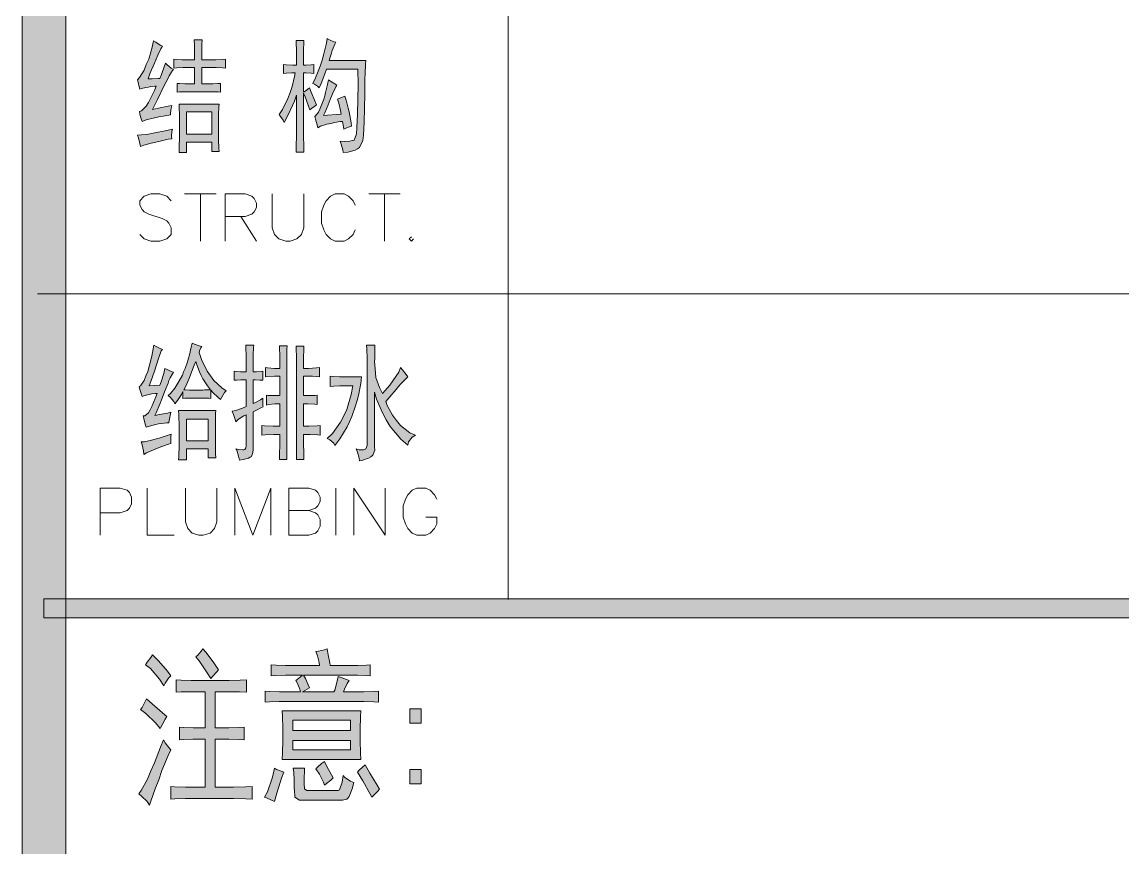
# Model space of a CAD drawing. Header units: millimetres. Extents: x 0 to 829, y 0 to 570.
# Drawn here: x 749.03 to 773.13, y 427.98 to 446.05 of the extents above; entities that cross this region are included whole.
import ezdxf

# ---------------------------------------------------------------- set-up
doc = ezdxf.new("R2010")
doc.units = ezdxf.units.MM

msp = doc.modelspace()

# ---------------------------------------------------------------- hatches: boundary and pattern name
h = msp.add_hatch(color=0)
h.dxf.hatch_style = 2
h.paths.add_polyline_path([(749.987917, 9.599083), (749.028361, 9.599083), (749.028361, 560.48275), (749.987917, 560.48275)])
h = msp.add_hatch(color=0)
h.dxf.hatch_style = 2
h.paths.add_polyline_path([(752.101056, 445.523056), (752.069306, 445.470139), (751.99875, 445.329028), (751.963472, 445.240833), (751.928194, 445.156167), (751.836472, 444.940972), (751.787083, 444.810444), (751.875278, 444.813972), (752.005806, 444.821028), (752.044611, 444.821028), (752.079889, 444.909222), (752.143389, 445.075028), (752.168083, 445.156167), (752.206889, 445.117361), (752.295083, 445.046806), (752.344472, 445.015056), (752.323306, 444.993889), (752.25275, 444.873944), (752.203361, 444.778694), (752.150444, 444.679917), (751.991694, 444.362417), (751.882333, 444.140167), (752.016389, 444.168389), (752.228056, 444.210722), (752.305667, 444.224833), (752.291556, 444.168389), (752.280972, 444.066083), (752.280972, 444.020222), (752.242167, 444.016694), (752.115167, 443.995528), (752.019917, 443.977889), (751.928194, 443.96025), (751.74475, 443.914389), (751.656556, 443.879111), (751.638917, 443.935556), (751.610694, 444.041389), (751.600111, 444.097833), (751.645972, 444.111944), (751.74475, 444.21425), (751.794139, 444.295389), (751.843528, 444.380056), (751.928194, 444.556444), (751.963472, 444.648167), (751.93525, 444.648167), (751.850583, 444.641111), (751.797667, 444.630528), (751.741222, 444.623472), (751.645972, 444.598778), (751.607167, 444.584667), (751.593056, 444.637583), (751.571889, 444.739889), (751.557778, 444.789278), (751.603639, 444.838667), (751.698889, 445.004472), (751.748278, 445.124417), (751.801194, 445.244361), (751.878806, 445.501889), (751.907028, 445.643), (751.956417, 445.61125), (752.051667, 445.551278)])
h = msp.add_hatch(color=0)
h.dxf.hatch_style = 2
h.paths.add_polyline_path([(752.806611, 445.23025), (752.806611, 445.321972), (752.803083, 445.540694), (752.799556, 445.664167), (752.968889, 445.664167), (752.965361, 445.565389), (752.961833, 445.350194), (752.961833, 445.23025), (753.194667, 445.23025), (753.272278, 445.23025), (753.413389, 445.237306), (753.480417, 445.240833), (753.480417, 445.046806), (753.413389, 445.053861), (753.275806, 445.057389), (753.20525, 445.057389), (752.961833, 445.057389), (752.961833, 444.701083), (753.148806, 444.701083), (753.20525, 444.701083), (753.318139, 444.708139), (753.374583, 444.711667), (753.374583, 444.517639), (753.325194, 444.524694), (753.208778, 444.528222), (753.138222, 444.528222), (752.669028, 444.528222), (752.598472, 444.528222), (752.478528, 444.524694), (752.425611, 444.517639), (752.425611, 444.711667), (752.478528, 444.708139), (752.591417, 444.701083), (752.651389, 444.701083), (752.806611, 444.701083), (752.806611, 445.057389), (752.626694, 445.057389), (752.556139, 445.057389), (752.418556, 445.053861), (752.351528, 445.046806), (752.351528, 445.240833), (752.404444, 445.237306), (752.534972, 445.23025), (752.612583, 445.23025)])
h = msp.add_hatch(color=0)
h.dxf.hatch_style = 2
h.paths.add_polyline_path([(755.328972, 444.129583), (755.293694, 444.231889), (755.226667, 444.415333), (755.191389, 444.496472), (755.191389, 443.6745), (755.191389, 443.561611), (755.194917, 443.328778), (755.198444, 443.208833), (755.029111, 443.208833), (755.032639, 443.335833), (755.036167, 443.568667), (755.036167, 443.6745), (755.036167, 444.454139), (754.990306, 444.320083), (754.85625, 444.020222), (754.768056, 443.857944), (754.743361, 443.903806), (754.686917, 443.988472), (754.655167, 444.030806), (754.72925, 444.140167), (754.849194, 444.380056), (754.895056, 444.514111), (754.940917, 444.644639), (754.993833, 444.859833), (755.004417, 444.940972), (754.937389, 444.940972), (754.813917, 444.933917), (754.753944, 444.930389), (754.753944, 445.124417), (754.813917, 445.117361), (754.955028, 445.113833), (755.036167, 445.113833), (755.036167, 445.360778), (755.036167, 445.441917), (755.032639, 445.590083), (755.029111, 445.653583), (755.198444, 445.653583), (755.194917, 445.600667), (755.191389, 445.4525), (755.191389, 445.360778), (755.191389, 445.113833), (755.244306, 445.113833), (755.357194, 445.117361), (755.417167, 445.124417), (755.417167, 444.930389), (755.357194, 444.933917), (755.244306, 444.940972), (755.191389, 444.940972), (755.191389, 444.517639), (755.223139, 444.538806), (755.286639, 444.588194), (755.318389, 444.616417), (755.360722, 444.517639), (755.438333, 444.330667), (755.473611, 444.238944), (755.438333, 444.21425), (755.36425, 444.161333)])
h = msp.add_hatch(color=0)
h.dxf.hatch_style = 2
h.paths.add_polyline_path([(755.896944, 445.61125), (755.875778, 445.572444), (755.836972, 445.480722), (755.819333, 445.427806), (755.801694, 445.371361), (755.766417, 445.265528), (755.748778, 445.209083), (756.553111, 445.209083), (756.549583, 445.127944), (756.539, 444.930389), (756.535472, 444.810444), (756.535472, 444.478833), (756.517833, 443.865), (756.503722, 443.57925), (756.486083, 443.459306), (756.419056, 443.311139), (756.369667, 443.279389), (756.320278, 443.251167), (756.161528, 443.208833), (756.055694, 443.19825), (756.048639, 443.258222), (756.016889, 443.385222), (755.992194, 443.448722), (756.076861, 443.441667), (756.207389, 443.448722), (756.25325, 443.459306), (756.295583, 443.469889), (756.3485, 443.611), (756.359083, 443.741528), (756.373194, 444.041389), (756.387306, 444.686972), (756.38025, 445.025639), (755.692333, 445.025639), (755.657056, 444.919806), (755.575917, 444.711667), (755.530056, 444.616417), (755.498306, 444.648167), (755.42775, 444.697556), (755.392472, 444.711667), (755.452444, 444.831611), (755.55475, 445.085611), (755.597083, 445.219667), (755.635889, 445.35725), (755.692333, 445.593611), (755.709972, 445.695917), (755.755833, 445.664167), (755.851083, 445.621833)])
h = msp.add_hatch(color=0)
h.dxf.hatch_style = 2
h.paths.add_polyline_path([(756.041583, 443.879111), (755.995722, 443.875583), (755.868722, 443.854417), (755.787583, 443.836778), (755.702917, 443.822667), (755.561806, 443.773278), (755.505361, 443.741528), (755.49125, 443.805028), (755.452444, 443.9285), (755.434806, 443.988472), (755.455972, 443.999056), (755.515944, 444.080194), (755.547694, 444.15075), (755.579444, 444.221306), (755.632361, 444.365944), (755.653528, 444.4365), (755.671167, 444.510583), (755.7135, 444.686972), (755.734667, 444.789278), (755.780528, 444.761056), (755.875778, 444.701083), (755.918111, 444.669333), (755.896944, 444.637583), (755.822861, 444.482361), (755.777, 444.362417), (755.731139, 444.238944), (755.657056, 444.066083), (755.628833, 444.009639), (755.717028, 444.016694), (755.911056, 444.030806), (756.016889, 444.041389), (755.99925, 444.119), (755.960444, 444.281278), (755.93575, 444.365944), (756.098028, 444.432972), (756.122722, 444.34125), (756.168583, 444.168389), (756.186222, 444.08725), (756.207389, 444.006111), (756.235611, 443.847361), (756.242667, 443.773278), (756.200333, 443.762694), (756.115667, 443.730944), (756.073333, 443.70625), (756.066278, 443.755639), (756.048639, 443.843833)])
h = msp.add_hatch(color=0)
h.paths.add_polyline_path([(753.342833, 444.260111), (753.339306, 444.189556), (753.33225, 444.030806), (753.33225, 443.946139), (753.33225, 443.57925), (753.33225, 443.476944), (753.339306, 443.297028), (753.342833, 443.222944), (753.180556, 443.222944), (753.180556, 443.427556), (752.626694, 443.427556), (752.626694, 443.19825), (752.467944, 443.19825), (752.471472, 443.339361), (752.475, 443.522806), (752.475, 443.568667), (752.475, 443.967306), (752.475, 444.030806), (752.471472, 444.178972), (752.467944, 444.260111)])
h.paths.add_polyline_path([(753.180556, 443.600417), (753.180556, 444.08725), (752.626694, 444.08725), (752.626694, 443.600417)])
h = msp.add_hatch(color=0)
h.dxf.hatch_style = 2
h.paths.add_polyline_path([(752.319778, 443.70625), (752.309194, 443.660389), (752.298611, 443.558083), (752.305667, 443.501639), (752.228056, 443.487528), (752.051667, 443.448722), (751.956417, 443.427556), (751.857639, 443.406389), (751.691833, 443.357), (751.624806, 443.328778), (751.607167, 443.399333), (751.575417, 443.522806), (751.557778, 443.57925), (751.642444, 443.582778), (751.797667, 443.603944), (751.864694, 443.614528), (751.93525, 443.628639), (752.161028, 443.6745)])
h = msp.add_hatch(color=0)
h.dxf.hatch_style = 2
h.paths.add_polyline_path([(752.101056, 438.887306), (752.076361, 438.859083), (752.012861, 438.693278), (751.970528, 438.555694), (751.931722, 438.418111), (751.850583, 438.188806), (751.80825, 438.097083), (752.044611, 438.107667), (752.076361, 438.178222), (752.132806, 438.361667), (752.1575, 438.474556), (752.203361, 438.449861), (752.295083, 438.404), (752.344472, 438.389889), (752.319778, 438.354611), (752.270389, 438.266417), (752.245694, 438.209972), (752.224528, 438.153528), (752.146917, 437.963028), (752.097528, 437.825444), (752.048139, 437.691389), (751.967, 437.500889), (751.938778, 437.447972), (752.037556, 437.465611), (752.210417, 437.497361), (752.288028, 437.515), (752.270389, 437.447972), (752.25275, 437.335083), (752.245694, 437.285694), (752.199833, 437.285694), (752.083417, 437.271583), (752.016389, 437.261), (751.949361, 437.246889), (751.815306, 437.211611), (751.74475, 437.190444), (751.727111, 437.253944), (751.695361, 437.377417), (751.68125, 437.437389), (751.720056, 437.437389), (751.797667, 437.504417), (751.832944, 437.571444), (751.87175, 437.642), (751.945833, 437.814861), (751.988167, 437.924222), (751.945833, 437.924222), (751.861167, 437.917167), (751.818833, 437.906583), (751.772972, 437.899528), (751.691833, 437.874833), (751.656556, 437.860722), (751.642444, 437.906583), (751.610694, 438.015944), (751.589528, 438.075917), (751.624806, 438.097083), (751.698889, 438.2135), (751.741222, 438.30875), (751.783556, 438.404), (751.87175, 438.739139), (751.914083, 438.982556), (751.963472, 438.957861), (752.055194, 438.908472)])
h = msp.add_hatch(color=0)
h.paths.add_polyline_path([(752.961833, 438.950806), (752.944194, 438.922583), (752.915972, 438.859083), (752.905389, 438.820278), (752.958306, 438.668583), (753.081778, 438.414583), (753.155861, 438.312278), (753.229944, 438.209972), (753.399278, 438.047694), (753.494528, 437.987722), (753.45925, 437.945389), (753.399278, 437.846611), (753.374583, 437.793694), (753.311083, 437.843083), (753.20525, 437.945389), (753.162917, 437.998306), (753.162917, 437.814861), (753.120583, 437.821917), (753.039444, 437.825444), (753.000639, 437.825444), (752.743111, 437.825444), (752.693722, 437.825444), (752.594944, 437.821917), (752.549083, 437.814861), (752.549083, 437.966556), (752.517333, 437.906583), (752.432667, 437.772528), (752.376222, 437.698444), (752.348, 437.751361), (752.270389, 437.843083), (752.224528, 437.881889), (752.277444, 437.924222), (752.372694, 438.040639), (752.418556, 438.114722), (752.460889, 438.185278), (752.5385, 438.329917), (752.566722, 438.400472), (752.598472, 438.471028), (752.651389, 438.619194), (752.672556, 438.696806), (752.693722, 438.774417), (752.732528, 438.940222), (752.750167, 439.024889), (752.803083, 439.003722), (752.908917, 438.968444)])
h.paths.add_polyline_path([(753.155861, 438.008889), (753.085306, 438.090028), (752.983, 438.248778), (752.947722, 438.322861), (752.912444, 438.400472), (752.856, 438.552167), (752.831306, 438.62625), (752.799556, 438.545111), (752.739583, 438.389889), (752.707833, 438.312278), (752.679611, 438.238194), (752.612583, 438.0865), (752.57025, 438.008889), (752.609056, 438.005361), (752.693722, 437.998306), (752.743111, 437.998306), (752.986528, 437.998306), (753.025333, 438.005361), (753.11, 438.008889)])
h = msp.add_hatch(color=0)
h.dxf.hatch_style = 2
h.paths.add_polyline_path([(753.632111, 437.536167), (753.706194, 437.550278), (753.857889, 437.606722), (753.931972, 437.642), (753.931972, 438.227611), (753.868472, 438.227611), (753.819083, 438.227611), (753.723833, 438.220556), (753.674444, 438.217028), (753.674444, 438.411056), (753.71325, 438.404), (753.812028, 438.400472), (753.868472, 438.400472), (753.931972, 438.400472), (753.931972, 438.68975), (753.931972, 438.767361), (753.928444, 438.912), (753.924917, 438.982556), (754.104833, 438.982556), (754.09425, 438.922583), (754.087194, 438.777944), (754.087194, 438.68975), (754.087194, 438.400472), (754.161278, 438.400472), (754.267111, 438.404), (754.298861, 438.411056), (754.298861, 438.217028), (754.231833, 438.220556), (754.129528, 438.227611), (754.087194, 438.227611), (754.087194, 437.709028), (754.140111, 437.730194), (754.245944, 437.790167), (754.298861, 437.825444), (754.298861, 437.761944), (754.302389, 437.663167), (754.305917, 437.631417), (754.270639, 437.617306), (754.161278, 437.560861), (754.087194, 437.525583), (754.087194, 436.703611), (754.083667, 436.633056), (754.048389, 436.544861), (754.020167, 436.53075), (753.988417, 436.513111), (753.872, 436.481361), (753.787333, 436.463722), (753.769694, 436.555444), (753.730889, 436.682444), (753.706194, 436.714194), (753.77675, 436.703611), (753.864944, 436.693028), (753.886111, 436.696556), (753.90375, 436.700083), (753.928444, 436.738889), (753.931972, 436.777694), (753.931972, 437.458556), (753.886111, 437.437389), (753.769694, 437.363306), (753.706194, 437.306861), (753.695611, 437.35625), (753.656806, 437.469139)])
h = msp.add_hatch(color=0)
h.dxf.hatch_style = 2
h.paths.add_polyline_path([(754.672806, 438.62625), (754.672806, 438.749722), (754.66575, 438.922583), (754.662222, 438.971972), (754.835083, 438.971972), (754.828028, 438.897889), (754.8245, 438.703861), (754.8245, 438.583917), (754.8245, 436.484889), (754.662222, 436.484889), (754.66575, 436.604833), (754.672806, 436.795333), (754.672806, 436.865889), (754.672806, 437.028167), (754.542278, 437.028167), (754.34825, 437.021111), (754.281222, 437.017583), (754.281222, 437.222194), (754.334139, 437.215139), (754.528167, 437.211611), (754.672806, 437.211611), (754.672806, 437.698444), (754.566972, 437.698444), (754.418806, 437.687861), (754.38, 437.67375), (754.38, 437.892472), (754.415278, 437.885417), (754.563444, 437.881889), (754.672806, 437.881889), (754.672806, 438.301694), (754.552861, 438.301694), (754.394111, 438.298167), (754.355306, 438.291111), (754.355306, 438.495722), (754.401167, 438.485139), (754.556389, 438.474556), (754.672806, 438.474556)])
h = msp.add_hatch(color=0)
h.dxf.hatch_style = 2
h.paths.add_polyline_path([(755.198444, 438.961389), (755.194917, 438.890833), (755.191389, 438.714444), (755.191389, 438.605083), (755.191389, 438.474556), (755.30075, 438.474556), (755.473611, 438.485139), (755.537111, 438.495722), (755.537111, 438.291111), (755.477139, 438.298167), (755.385417, 438.301694), (755.353667, 438.301694), (755.191389, 438.301694), (755.191389, 437.881889), (755.286639, 437.881889), (755.438333, 437.885417), (755.49125, 437.892472), (755.49125, 437.687861), (755.438333, 437.691389), (755.286639, 437.698444), (755.191389, 437.698444), (755.191389, 437.211611), (755.307806, 437.211611), (755.49125, 437.215139), (755.55475, 437.222194), (755.55475, 437.017583), (755.505361, 437.021111), (755.325444, 437.028167), (755.191389, 437.028167), (755.191389, 436.865889), (755.191389, 436.820028), (755.194917, 436.633056), (755.198444, 436.484889), (755.036167, 436.484889), (755.036167, 438.605083), (755.036167, 438.725028), (755.032639, 438.901417), (755.029111, 438.961389)])
h = msp.add_hatch(color=0)
h.dxf.hatch_style = 2
h.paths.add_polyline_path([(756.754194, 438.982556), (756.754194, 438.901417), (756.754194, 438.756778), (756.750667, 438.68975), (756.747139, 438.62625), (756.757722, 438.4675), (756.768306, 438.37225), (756.775361, 438.277), (756.852972, 438.05475), (756.916472, 437.924222), (757.082278, 438.107667), (757.279833, 438.393417), (757.315111, 438.495722), (757.357444, 438.442806), (757.438583, 438.3405), (757.477389, 438.291111), (757.424472, 438.241722), (757.318639, 438.135889), (757.26925, 438.075917), (757.219861, 438.015944), (757.07875, 437.853667), (756.990556, 437.751361), (757.022306, 437.659639), (757.138722, 437.455028), (757.223389, 437.338611), (757.311583, 437.225722), (757.516194, 437.063444), (757.639667, 437.017583), (757.569111, 436.971722), (757.487972, 436.865889), (757.477389, 436.798861), (757.322167, 436.925861), (757.085806, 437.201028), (757.001139, 437.352722), (756.92, 437.500889), (756.789472, 437.804278), (756.747139, 437.955972), (756.747139, 436.756528), (756.750667, 436.682444), (756.708333, 436.573083), (756.662472, 436.541333), (756.613083, 436.509583), (756.489611, 436.463722), (756.415528, 436.453139), (756.408472, 436.513111), (756.373194, 436.643639), (756.341444, 436.714194), (756.404944, 436.696556), (756.500194, 436.693028), (756.528417, 436.703611), (756.556639, 436.714194), (756.584861, 436.78475), (756.584861, 436.844722), (756.584861, 438.552167), (756.584861, 438.686222), (756.577806, 438.901417), (756.567222, 438.982556)])
h = msp.add_hatch(color=0)
h.dxf.hatch_style = 2
h.paths.add_polyline_path([(756.461389, 438.291111), (756.44375, 438.146472), (756.390833, 437.881889), (756.362611, 437.769), (756.330861, 437.652583), (756.249722, 437.41975), (756.200333, 437.306861), (756.147417, 437.193972), (755.988667, 436.936444), (755.879306, 436.788278), (755.851083, 436.837667), (755.766417, 436.91175), (755.709972, 436.939972), (755.822861, 437.049333), (756.002778, 437.296278), (756.069806, 437.437389), (756.136833, 437.5785), (756.235611, 437.906583), (756.267361, 438.097083), (756.048639, 438.097083), (755.988667, 438.097083), (755.851083, 438.0865), (755.773472, 438.075917), (755.773472, 438.301694), (755.847556, 438.298167), (755.981611, 438.291111), (756.041583, 438.291111)])
h = msp.add_hatch(color=0)
h.paths.add_polyline_path([(753.106472, 436.520167), (753.106472, 436.714194), (752.626694, 436.714194), (752.626694, 436.474306), (752.457361, 436.474306), (752.460889, 436.541333), (752.467944, 436.798861), (752.467944, 436.992889), (752.467944, 437.190444), (752.460889, 437.469139), (752.457361, 437.557333), (753.26875, 437.557333), (753.265222, 437.486778), (753.261694, 437.236306), (753.261694, 437.059917), (753.261694, 436.88), (753.265222, 436.611889), (753.26875, 436.520167)])
h.paths.add_polyline_path([(753.106472, 436.887056), (753.106472, 437.363306), (752.626694, 437.363306), (752.626694, 436.887056)])
h = msp.add_hatch(color=0)
h.dxf.hatch_style = 2
h.paths.add_polyline_path([(751.638917, 436.865889), (751.709472, 436.869417), (751.861167, 436.901167), (751.945833, 436.925861), (752.034028, 436.947028), (752.206889, 437.007), (752.295083, 437.03875), (752.288028, 436.982306), (752.2845, 436.88), (752.288028, 436.830611), (752.235111, 436.8165), (752.090472, 436.763583), (751.995222, 436.728306), (751.9035, 436.693028), (751.751806, 436.626), (751.695361, 436.59425), (751.684778, 436.671861), (751.656556, 436.805917)])
h = msp.add_hatch(color=0)
h.dxf.hatch_style = 2
h.paths.add_polyline_path([(749.508139, 433.017083), (749.508139, 433.429833), (797.535306, 433.429833), (797.535306, 433.017083)])
h = msp.add_hatch(color=0)
h.dxf.hatch_style = 2
h.paths.add_polyline_path([(751.882333, 432.209222), (752.012861, 432.078694), (752.213944, 431.849389), (752.2845, 431.747083), (752.235111, 431.697694), (752.161028, 431.588333), (752.132806, 431.531889), (752.041083, 431.673), (751.84, 431.905833), (751.730639, 431.9905), (751.769444, 432.043417), (751.847056, 432.14925)])
h = msp.add_hatch(color=0)
h.dxf.hatch_style = 2
h.paths.add_polyline_path([(752.834833, 432.163361), (752.873639, 432.202167), (752.947722, 432.286833), (752.986528, 432.336222), (753.057083, 432.258611), (753.229944, 432.029306), (753.33225, 431.877611), (753.289917, 431.83175), (753.201722, 431.740028), (753.159389, 431.690639), (753.067667, 431.838806), (752.905389, 432.078694)])
h = msp.add_hatch(color=0)
h.dxf.hatch_style = 2
h.paths.add_polyline_path([(754.888, 431.761194), (754.79275, 431.761194), (754.584611, 431.754139), (754.478778, 431.747083), (754.478778, 431.9905), (754.591667, 431.983444), (754.796278, 431.976389), (754.888, 431.976389), (755.537111, 431.976389), (755.530056, 432.036361), (755.494778, 432.188056), (755.463028, 432.279778), (755.519472, 432.286833), (755.646472, 432.315056), (755.709972, 432.336222), (755.731139, 432.209222), (755.762889, 432.029306), (755.773472, 431.976389), (756.270889, 431.976389), (756.38025, 431.976389), (756.57075, 431.983444), (756.651889, 431.9905), (756.651889, 431.747083), (756.556639, 431.754139), (756.369667, 431.761194), (756.270889, 431.761194), (755.191389, 431.761194), (755.230194, 431.690639), (755.293694, 431.553056), (755.321917, 431.486028), (755.170222, 431.401361), (755.851083, 431.401361), (755.87225, 431.436639), (755.921639, 431.602444), (755.946333, 431.732972), (756.013361, 431.711806), (756.129778, 431.665944), (756.186222, 431.644778), (756.147417, 431.581278), (756.087444, 431.457806), (756.066278, 431.401361), (756.390833, 431.401361), (756.510778, 431.401361), (756.733028, 431.408417), (756.835333, 431.415472), (756.835333, 431.172056), (756.733028, 431.179111), (756.510778, 431.186167), (756.390833, 431.186167), (754.768056, 431.186167), (754.655167, 431.186167), (754.447028, 431.179111), (754.34825, 431.172056), (754.34825, 431.415472), (754.450556, 431.408417), (754.662222, 431.401361), (754.768056, 431.401361), (755.127889, 431.401361), (755.11025, 431.457806), (755.057333, 431.581278), (755.018528, 431.644778), (755.050278, 431.665944), (755.127889, 431.725917), (755.170222, 431.761194)])
h = msp.add_hatch(color=0)
h.dxf.hatch_style = 2
h.paths.add_polyline_path([(753.462778, 431.644778), (753.565083, 431.644778), (753.801444, 431.651833), (753.939028, 431.658889), (753.939028, 431.38725), (753.790861, 431.394306), (753.558028, 431.401361), (753.473361, 431.401361), (753.254639, 431.401361), (753.254639, 430.607611), (753.462778, 430.607611), (753.5545, 430.607611), (753.769694, 430.614667), (753.893167, 430.621722), (753.893167, 430.350083), (753.77675, 430.357139), (753.558028, 430.364194), (753.462778, 430.364194), (753.254639, 430.364194), (753.254639, 429.312917), (753.526278, 429.312917), (753.656806, 429.312917), (753.924917, 429.319972), (754.066028, 429.327028), (754.066028, 429.051861), (753.924917, 429.058917), (753.660333, 429.065972), (753.536861, 429.065972), (752.746639, 429.065972), (752.609056, 429.065972), (752.376222, 429.058917), (752.2845, 429.051861), (752.2845, 429.327028), (752.369167, 429.319972), (752.609056, 429.312917), (752.76075, 429.312917), (753.039444, 429.312917), (753.039444, 430.364194), (752.866583, 430.364194), (752.764278, 430.364194), (752.57025, 430.357139), (752.478528, 430.350083), (752.478528, 430.621722), (752.57025, 430.614667), (752.771333, 430.607611), (752.877167, 430.607611), (753.039444, 430.607611), (753.039444, 431.401361), (752.834833, 431.401361), (752.725472, 431.401361), (752.510278, 431.394306), (752.400917, 431.38725), (752.400917, 431.658889), (752.510278, 431.651833), (752.732528, 431.644778), (752.845417, 431.644778)])
h = msp.add_hatch(color=0)
h.dxf.hatch_style = 2
h.paths.add_polyline_path([(751.755333, 431.242611), (751.878806, 431.13325), (752.101056, 430.939222), (752.196306, 430.854556), (752.164556, 430.801639), (752.094, 430.674639), (752.055194, 430.5935), (751.952889, 430.716972), (751.737694, 430.925111), (751.624806, 431.013306), (751.656556, 431.055639), (751.720056, 431.168528)])
h = msp.add_hatch(color=0)
h.paths.add_polyline_path([(756.44375, 430.981556), (756.440222, 430.8475), (756.433167, 430.579389), (756.433167, 430.448861), (756.433167, 430.328917), (756.440222, 430.060806), (756.44375, 429.916167), (754.725722, 429.916167), (754.732778, 430.060806), (754.736306, 430.335972), (754.736306, 430.462972), (754.736306, 430.5935), (754.732778, 430.854556), (754.725722, 430.981556)])
h.paths.add_polyline_path([(756.217972, 430.551167), (756.217972, 430.780472), (754.955028, 430.780472), (754.955028, 430.551167)])
h.paths.add_polyline_path([(756.217972, 430.131361), (756.217972, 430.335972), (754.955028, 430.335972), (754.955028, 430.131361)])
h = msp.add_hatch(color=0)
h.dxf.hatch_style = 2
h.paths.add_polyline_path([(757.763139, 430.709917), (757.516194, 430.709917), (757.516194, 431.027417), (757.763139, 431.027417)])
h = msp.add_hatch(color=0)
h.dxf.hatch_style = 2
h.paths.add_polyline_path([(752.2845, 430.131361), (752.224528, 430.004361), (752.090472, 429.676278), (752.019917, 429.475194), (751.945833, 429.277639), (751.847056, 429.002472), (751.818833, 428.921333), (751.765917, 428.995417), (751.645972, 429.115361), (751.582472, 429.168278), (751.638917, 429.238833), (751.7765, 429.489306), (751.850583, 429.665694), (751.928194, 429.842083), (752.06225, 430.184278), (752.122222, 430.350083), (752.161028, 430.283056), (752.238639, 430.177222)])
h = msp.add_hatch(color=0)
h.dxf.hatch_style = 2
h.paths.add_polyline_path([(754.757472, 429.641), (754.711611, 429.506944), (754.605778, 429.182389), (754.552861, 428.995417), (754.489361, 429.030694), (754.38, 429.080083), (754.337667, 429.094194), (754.401167, 429.210611), (754.510528, 429.528111), (754.552861, 429.729194), (754.60225, 429.700972), (754.704556, 429.658639)])
h = msp.add_hatch(color=0)
h.dxf.hatch_style = 2
h.paths.add_polyline_path([(755.212556, 429.729194), (755.209028, 429.651583), (755.201972, 429.521056), (755.201972, 429.468139), (755.201972, 429.425806), (755.2055, 429.348194), (755.209028, 429.312917), (755.209028, 429.274111), (755.261944, 429.238833), (755.311333, 429.238833), (755.946333, 429.238833), (755.981611, 429.252944), (756.034528, 429.41875), (756.055694, 429.570444), (756.098028, 429.521056), (756.217972, 429.439917), (756.292056, 429.411694), (756.256778, 429.274111), (756.18975, 429.108306), (756.165056, 429.080083), (756.136833, 429.051861), (756.045111, 429.023639), (755.981611, 429.023639), (755.191389, 429.023639), (755.099667, 429.030694), (755.000889, 429.090667), (754.997361, 429.147111), (754.990306, 429.200028), (754.986778, 429.327028), (754.986778, 429.397583), (754.986778, 429.468139), (754.976194, 429.633944), (754.965611, 429.729194)])
h = msp.add_hatch(color=0)
h.dxf.hatch_style = 2
h.paths.add_polyline_path([(755.646472, 429.873833), (755.702917, 429.764472), (755.801694, 429.584556), (755.8405, 429.514), (755.791111, 429.468139), (755.692333, 429.390528), (755.646472, 429.35525), (755.628833, 429.41875), (755.537111, 429.598667), (755.463028, 429.715083), (755.494778, 429.750361), (755.5865, 429.8315)])
h = msp.add_hatch(color=0)
h.dxf.hatch_style = 2
h.paths.add_polyline_path([(756.542528, 429.79975), (756.644833, 429.619833), (756.800056, 429.35525), (756.8565, 429.267056), (756.807111, 429.217667), (756.718917, 429.129472), (756.683639, 429.094194), (756.644833, 429.175333), (756.489611, 429.446972), (756.369667, 429.641), (756.401417, 429.679806), (756.489611, 429.757417)])
h = msp.add_hatch(color=0)
h.dxf.hatch_style = 2
h.paths.add_polyline_path([(757.763139, 429.383472), (757.516194, 429.383472), (757.516194, 429.700972), (757.763139, 429.700972)])

# ---------------------------------------------------------------- linework, layer by layer
at = {"color": 0, "lineweight": 0}
for points in [[(749.987917, 9.599083), (749.028361, 9.599083), (749.028361, 560.48275), (749.987917, 560.48275)], [(752.101056, 445.523056), (752.069306, 445.470139), (751.99875, 445.329028), (751.963472, 445.240833), (751.928194, 445.156167), (751.836472, 444.940972), (751.787083, 444.810444), (751.875278, 444.813972), (752.005806, 444.821028), (752.044611, 444.821028), (752.079889, 444.909222), (752.143389, 445.075028), (752.168083, 445.156167), (752.206889, 445.117361), (752.295083, 445.046806), (752.344472, 445.015056), (752.323306, 444.993889), (752.25275, 444.873944), (752.203361, 444.778694), (752.150444, 444.679917), (751.991694, 444.362417), (751.882333, 444.140167), (752.016389, 444.168389), (752.228056, 444.210722), (752.305667, 444.224833), (752.291556, 444.168389), (752.280972, 444.066083), (752.280972, 444.020222), (752.242167, 444.016694), (752.115167, 443.995528), (752.019917, 443.977889), (751.928194, 443.96025), (751.74475, 443.914389), (751.656556, 443.879111), (751.638917, 443.935556), (751.610694, 444.041389), (751.600111, 444.097833), (751.645972, 444.111944), (751.74475, 444.21425), (751.794139, 444.295389), (751.843528, 444.380056), (751.928194, 444.556444), (751.963472, 444.648167), (751.93525, 444.648167), (751.850583, 444.641111), (751.797667, 444.630528), (751.741222, 444.623472), (751.645972, 444.598778), (751.607167, 444.584667), (751.593056, 444.637583), (751.571889, 444.739889), (751.557778, 444.789278), (751.603639, 444.838667), (751.698889, 445.004472), (751.748278, 445.124417), (751.801194, 445.244361), (751.878806, 445.501889), (751.907028, 445.643), (751.956417, 445.61125), (752.051667, 445.551278)], [(752.806611, 445.23025), (752.806611, 445.321972), (752.803083, 445.540694), (752.799556, 445.664167), (752.968889, 445.664167), (752.965361, 445.565389), (752.961833, 445.350194), (752.961833, 445.23025), (753.194667, 445.23025), (753.272278, 445.23025), (753.413389, 445.237306), (753.480417, 445.240833), (753.480417, 445.046806), (753.413389, 445.053861), (753.275806, 445.057389), (753.20525, 445.057389), (752.961833, 445.057389), (752.961833, 444.701083), (753.148806, 444.701083), (753.20525, 444.701083), (753.318139, 444.708139), (753.374583, 444.711667), (753.374583, 444.517639), (753.325194, 444.524694), (753.208778, 444.528222), (753.138222, 444.528222), (752.669028, 444.528222), (752.598472, 444.528222), (752.478528, 444.524694), (752.425611, 444.517639), (752.425611, 444.711667), (752.478528, 444.708139), (752.591417, 444.701083), (752.651389, 444.701083), (752.806611, 444.701083), (752.806611, 445.057389), (752.626694, 445.057389), (752.556139, 445.057389), (752.418556, 445.053861), (752.351528, 445.046806), (752.351528, 445.240833), (752.404444, 445.237306), (752.534972, 445.23025), (752.612583, 445.23025)], [(755.328972, 444.129583), (755.293694, 444.231889), (755.226667, 444.415333), (755.191389, 444.496472), (755.191389, 443.6745), (755.191389, 443.561611), (755.194917, 443.328778), (755.198444, 443.208833), (755.029111, 443.208833), (755.032639, 443.335833), (755.036167, 443.568667), (755.036167, 443.6745), (755.036167, 444.454139), (754.990306, 444.320083), (754.85625, 444.020222), (754.768056, 443.857944), (754.743361, 443.903806), (754.686917, 443.988472), (754.655167, 444.030806), (754.72925, 444.140167), (754.849194, 444.380056), (754.895056, 444.514111), (754.940917, 444.644639), (754.993833, 444.859833), (755.004417, 444.940972), (754.937389, 444.940972), (754.813917, 444.933917), (754.753944, 444.930389), (754.753944, 445.124417), (754.813917, 445.117361), (754.955028, 445.113833), (755.036167, 445.113833), (755.036167, 445.360778), (755.036167, 445.441917), (755.032639, 445.590083), (755.029111, 445.653583), (755.198444, 445.653583), (755.194917, 445.600667), (755.191389, 445.4525), (755.191389, 445.360778), (755.191389, 445.113833), (755.244306, 445.113833), (755.357194, 445.117361), (755.417167, 445.124417), (755.417167, 444.930389), (755.357194, 444.933917), (755.244306, 444.940972), (755.191389, 444.940972), (755.191389, 444.517639), (755.223139, 444.538806), (755.286639, 444.588194), (755.318389, 444.616417), (755.360722, 444.517639), (755.438333, 444.330667), (755.473611, 444.238944), (755.438333, 444.21425), (755.36425, 444.161333)], [(755.896944, 445.61125), (755.875778, 445.572444), (755.836972, 445.480722), (755.819333, 445.427806), (755.801694, 445.371361), (755.766417, 445.265528), (755.748778, 445.209083), (756.553111, 445.209083), (756.549583, 445.127944), (756.539, 444.930389), (756.535472, 444.810444), (756.535472, 444.478833), (756.517833, 443.865), (756.503722, 443.57925), (756.486083, 443.459306), (756.419056, 443.311139), (756.369667, 443.279389), (756.320278, 443.251167), (756.161528, 443.208833), (756.055694, 443.19825), (756.048639, 443.258222), (756.016889, 443.385222), (755.992194, 443.448722), (756.076861, 443.441667), (756.207389, 443.448722), (756.25325, 443.459306), (756.295583, 443.469889), (756.3485, 443.611), (756.359083, 443.741528), (756.373194, 444.041389), (756.387306, 444.686972), (756.38025, 445.025639), (755.692333, 445.025639), (755.657056, 444.919806), (755.575917, 444.711667), (755.530056, 444.616417), (755.498306, 444.648167), (755.42775, 444.697556), (755.392472, 444.711667), (755.452444, 444.831611), (755.55475, 445.085611), (755.597083, 445.219667), (755.635889, 445.35725), (755.692333, 445.593611), (755.709972, 445.695917), (755.755833, 445.664167), (755.851083, 445.621833)], [(756.041583, 443.879111), (755.995722, 443.875583), (755.868722, 443.854417), (755.787583, 443.836778), (755.702917, 443.822667), (755.561806, 443.773278), (755.505361, 443.741528), (755.49125, 443.805028), (755.452444, 443.9285), (755.434806, 443.988472), (755.455972, 443.999056), (755.515944, 444.080194), (755.547694, 444.15075), (755.579444, 444.221306), (755.632361, 444.365944), (755.653528, 444.4365), (755.671167, 444.510583), (755.7135, 444.686972), (755.734667, 444.789278), (755.780528, 444.761056), (755.875778, 444.701083), (755.918111, 444.669333), (755.896944, 444.637583), (755.822861, 444.482361), (755.777, 444.362417), (755.731139, 444.238944), (755.657056, 444.066083), (755.628833, 444.009639), (755.717028, 444.016694), (755.911056, 444.030806), (756.016889, 444.041389), (755.99925, 444.119), (755.960444, 444.281278), (755.93575, 444.365944), (756.098028, 444.432972), (756.122722, 444.34125), (756.168583, 444.168389), (756.186222, 444.08725), (756.207389, 444.006111), (756.235611, 443.847361), (756.242667, 443.773278), (756.200333, 443.762694), (756.115667, 443.730944), (756.073333, 443.70625), (756.066278, 443.755639), (756.048639, 443.843833)], [(753.342833, 444.260111), (753.339306, 444.189556), (753.33225, 444.030806), (753.33225, 443.946139), (753.33225, 443.57925), (753.33225, 443.476944), (753.339306, 443.297028), (753.342833, 443.222944), (753.180556, 443.222944), (753.180556, 443.427556), (752.626694, 443.427556), (752.626694, 443.19825), (752.467944, 443.19825), (752.471472, 443.339361), (752.475, 443.522806), (752.475, 443.568667), (752.475, 443.967306), (752.475, 444.030806), (752.471472, 444.178972), (752.467944, 444.260111)], [(753.180556, 443.600417), (753.180556, 444.08725), (752.626694, 444.08725), (752.626694, 443.600417)], [(752.319778, 443.70625), (752.309194, 443.660389), (752.298611, 443.558083), (752.305667, 443.501639), (752.228056, 443.487528), (752.051667, 443.448722), (751.956417, 443.427556), (751.857639, 443.406389), (751.691833, 443.357), (751.624806, 443.328778), (751.607167, 443.399333), (751.575417, 443.522806), (751.557778, 443.57925), (751.642444, 443.582778), (751.797667, 443.603944), (751.864694, 443.614528), (751.93525, 443.628639), (752.161028, 443.6745)], [(752.101056, 438.887306), (752.076361, 438.859083), (752.012861, 438.693278), (751.970528, 438.555694), (751.931722, 438.418111), (751.850583, 438.188806), (751.80825, 438.097083), (752.044611, 438.107667), (752.076361, 438.178222), (752.132806, 438.361667), (752.1575, 438.474556), (752.203361, 438.449861), (752.295083, 438.404), (752.344472, 438.389889), (752.319778, 438.354611), (752.270389, 438.266417), (752.245694, 438.209972), (752.224528, 438.153528), (752.146917, 437.963028), (752.097528, 437.825444), (752.048139, 437.691389), (751.967, 437.500889), (751.938778, 437.447972), (752.037556, 437.465611), (752.210417, 437.497361), (752.288028, 437.515), (752.270389, 437.447972), (752.25275, 437.335083), (752.245694, 437.285694), (752.199833, 437.285694), (752.083417, 437.271583), (752.016389, 437.261), (751.949361, 437.246889), (751.815306, 437.211611), (751.74475, 437.190444), (751.727111, 437.253944), (751.695361, 437.377417), (751.68125, 437.437389), (751.720056, 437.437389), (751.797667, 437.504417), (751.832944, 437.571444), (751.87175, 437.642), (751.945833, 437.814861), (751.988167, 437.924222), (751.945833, 437.924222), (751.861167, 437.917167), (751.818833, 437.906583), (751.772972, 437.899528), (751.691833, 437.874833), (751.656556, 437.860722), (751.642444, 437.906583), (751.610694, 438.015944), (751.589528, 438.075917), (751.624806, 438.097083), (751.698889, 438.2135), (751.741222, 438.30875), (751.783556, 438.404), (751.87175, 438.739139), (751.914083, 438.982556), (751.963472, 438.957861), (752.055194, 438.908472)], [(752.961833, 438.950806), (752.944194, 438.922583), (752.915972, 438.859083), (752.905389, 438.820278), (752.958306, 438.668583), (753.081778, 438.414583), (753.155861, 438.312278), (753.229944, 438.209972), (753.399278, 438.047694), (753.494528, 437.987722), (753.45925, 437.945389), (753.399278, 437.846611), (753.374583, 437.793694), (753.311083, 437.843083), (753.20525, 437.945389), (753.162917, 437.998306), (753.162917, 437.814861), (753.120583, 437.821917), (753.039444, 437.825444), (753.000639, 437.825444), (752.743111, 437.825444), (752.693722, 437.825444), (752.594944, 437.821917), (752.549083, 437.814861), (752.549083, 437.966556), (752.517333, 437.906583), (752.432667, 437.772528), (752.376222, 437.698444), (752.348, 437.751361), (752.270389, 437.843083), (752.224528, 437.881889), (752.277444, 437.924222), (752.372694, 438.040639), (752.418556, 438.114722), (752.460889, 438.185278), (752.5385, 438.329917), (752.566722, 438.400472), (752.598472, 438.471028), (752.651389, 438.619194), (752.672556, 438.696806), (752.693722, 438.774417), (752.732528, 438.940222), (752.750167, 439.024889), (752.803083, 439.003722), (752.908917, 438.968444)], [(753.632111, 437.536167), (753.706194, 437.550278), (753.857889, 437.606722), (753.931972, 437.642), (753.931972, 438.227611), (753.868472, 438.227611), (753.819083, 438.227611), (753.723833, 438.220556), (753.674444, 438.217028), (753.674444, 438.411056), (753.71325, 438.404), (753.812028, 438.400472), (753.868472, 438.400472), (753.931972, 438.400472), (753.931972, 438.68975), (753.931972, 438.767361), (753.928444, 438.912), (753.924917, 438.982556), (754.104833, 438.982556), (754.09425, 438.922583), (754.087194, 438.777944), (754.087194, 438.68975), (754.087194, 438.400472), (754.161278, 438.400472), (754.267111, 438.404), (754.298861, 438.411056), (754.298861, 438.217028), (754.231833, 438.220556), (754.129528, 438.227611), (754.087194, 438.227611), (754.087194, 437.709028), (754.140111, 437.730194), (754.245944, 437.790167), (754.298861, 437.825444), (754.298861, 437.761944), (754.302389, 437.663167), (754.305917, 437.631417), (754.270639, 437.617306), (754.161278, 437.560861), (754.087194, 437.525583), (754.087194, 436.703611), (754.083667, 436.633056), (754.048389, 436.544861), (754.020167, 436.53075), (753.988417, 436.513111), (753.872, 436.481361), (753.787333, 436.463722), (753.769694, 436.555444), (753.730889, 436.682444), (753.706194, 436.714194), (753.77675, 436.703611), (753.864944, 436.693028), (753.886111, 436.696556), (753.90375, 436.700083), (753.928444, 436.738889), (753.931972, 436.777694), (753.931972, 437.458556), (753.886111, 437.437389), (753.769694, 437.363306), (753.706194, 437.306861), (753.695611, 437.35625), (753.656806, 437.469139)], [(754.672806, 438.62625), (754.672806, 438.749722), (754.66575, 438.922583), (754.662222, 438.971972), (754.835083, 438.971972), (754.828028, 438.897889), (754.8245, 438.703861), (754.8245, 438.583917), (754.8245, 436.484889), (754.662222, 436.484889), (754.66575, 436.604833), (754.672806, 436.795333), (754.672806, 436.865889), (754.672806, 437.028167), (754.542278, 437.028167), (754.34825, 437.021111), (754.281222, 437.017583), (754.281222, 437.222194), (754.334139, 437.215139), (754.528167, 437.211611), (754.672806, 437.211611), (754.672806, 437.698444), (754.566972, 437.698444), (754.418806, 437.687861), (754.38, 437.67375), (754.38, 437.892472), (754.415278, 437.885417), (754.563444, 437.881889), (754.672806, 437.881889), (754.672806, 438.301694), (754.552861, 438.301694), (754.394111, 438.298167), (754.355306, 438.291111), (754.355306, 438.495722), (754.401167, 438.485139), (754.556389, 438.474556), (754.672806, 438.474556)], [(755.198444, 438.961389), (755.194917, 438.890833), (755.191389, 438.714444), (755.191389, 438.605083), (755.191389, 438.474556), (755.30075, 438.474556), (755.473611, 438.485139), (755.537111, 438.495722), (755.537111, 438.291111), (755.477139, 438.298167), (755.385417, 438.301694), (755.353667, 438.301694), (755.191389, 438.301694), (755.191389, 437.881889), (755.286639, 437.881889), (755.438333, 437.885417), (755.49125, 437.892472), (755.49125, 437.687861), (755.438333, 437.691389), (755.286639, 437.698444), (755.191389, 437.698444), (755.191389, 437.211611), (755.307806, 437.211611), (755.49125, 437.215139), (755.55475, 437.222194), (755.55475, 437.017583), (755.505361, 437.021111), (755.325444, 437.028167), (755.191389, 437.028167), (755.191389, 436.865889), (755.191389, 436.820028), (755.194917, 436.633056), (755.198444, 436.484889), (755.036167, 436.484889), (755.036167, 438.605083), (755.036167, 438.725028), (755.032639, 438.901417), (755.029111, 438.961389)], [(756.754194, 438.982556), (756.754194, 438.901417), (756.754194, 438.756778), (756.750667, 438.68975), (756.747139, 438.62625), (756.757722, 438.4675), (756.768306, 438.37225), (756.775361, 438.277), (756.852972, 438.05475), (756.916472, 437.924222), (757.082278, 438.107667), (757.279833, 438.393417), (757.315111, 438.495722), (757.357444, 438.442806), (757.438583, 438.3405), (757.477389, 438.291111), (757.424472, 438.241722), (757.318639, 438.135889), (757.26925, 438.075917), (757.219861, 438.015944), (757.07875, 437.853667), (756.990556, 437.751361), (757.022306, 437.659639), (757.138722, 437.455028), (757.223389, 437.338611), (757.311583, 437.225722), (757.516194, 437.063444), (757.639667, 437.017583), (757.569111, 436.971722), (757.487972, 436.865889), (757.477389, 436.798861), (757.322167, 436.925861), (757.085806, 437.201028), (757.001139, 437.352722), (756.92, 437.500889), (756.789472, 437.804278), (756.747139, 437.955972), (756.747139, 436.756528), (756.750667, 436.682444), (756.708333, 436.573083), (756.662472, 436.541333), (756.613083, 436.509583), (756.489611, 436.463722), (756.415528, 436.453139), (756.408472, 436.513111), (756.373194, 436.643639), (756.341444, 436.714194), (756.404944, 436.696556), (756.500194, 436.693028), (756.528417, 436.703611), (756.556639, 436.714194), (756.584861, 436.78475), (756.584861, 436.844722), (756.584861, 438.552167), (756.584861, 438.686222), (756.577806, 438.901417), (756.567222, 438.982556)], [(753.155861, 438.008889), (753.085306, 438.090028), (752.983, 438.248778), (752.947722, 438.322861), (752.912444, 438.400472), (752.856, 438.552167), (752.831306, 438.62625), (752.799556, 438.545111), (752.739583, 438.389889), (752.707833, 438.312278), (752.679611, 438.238194), (752.612583, 438.0865), (752.57025, 438.008889), (752.609056, 438.005361), (752.693722, 437.998306), (752.743111, 437.998306), (752.986528, 437.998306), (753.025333, 438.005361), (753.11, 438.008889)], [(756.461389, 438.291111), (756.44375, 438.146472), (756.390833, 437.881889), (756.362611, 437.769), (756.330861, 437.652583), (756.249722, 437.41975), (756.200333, 437.306861), (756.147417, 437.193972), (755.988667, 436.936444), (755.879306, 436.788278), (755.851083, 436.837667), (755.766417, 436.91175), (755.709972, 436.939972), (755.822861, 437.049333), (756.002778, 437.296278), (756.069806, 437.437389), (756.136833, 437.5785), (756.235611, 437.906583), (756.267361, 438.097083), (756.048639, 438.097083), (755.988667, 438.097083), (755.851083, 438.0865), (755.773472, 438.075917), (755.773472, 438.301694), (755.847556, 438.298167), (755.981611, 438.291111), (756.041583, 438.291111)], [(753.106472, 436.520167), (753.106472, 436.714194), (752.626694, 436.714194), (752.626694, 436.474306), (752.457361, 436.474306), (752.460889, 436.541333), (752.467944, 436.798861), (752.467944, 436.992889), (752.467944, 437.190444), (752.460889, 437.469139), (752.457361, 437.557333), (753.26875, 437.557333), (753.265222, 437.486778), (753.261694, 437.236306), (753.261694, 437.059917), (753.261694, 436.88), (753.265222, 436.611889), (753.26875, 436.520167)], [(753.106472, 436.887056), (753.106472, 437.363306), (752.626694, 437.363306), (752.626694, 436.887056)], [(751.638917, 436.865889), (751.709472, 436.869417), (751.861167, 436.901167), (751.945833, 436.925861), (752.034028, 436.947028), (752.206889, 437.007), (752.295083, 437.03875), (752.288028, 436.982306), (752.2845, 436.88), (752.288028, 436.830611), (752.235111, 436.8165), (752.090472, 436.763583), (751.995222, 436.728306), (751.9035, 436.693028), (751.751806, 436.626), (751.695361, 436.59425), (751.684778, 436.671861), (751.656556, 436.805917)], [(749.508139, 433.017083), (749.508139, 433.429833), (797.535306, 433.429833), (797.535306, 433.017083)], [(751.882333, 432.209222), (752.012861, 432.078694), (752.213944, 431.849389), (752.2845, 431.747083), (752.235111, 431.697694), (752.161028, 431.588333), (752.132806, 431.531889), (752.041083, 431.673), (751.84, 431.905833), (751.730639, 431.9905), (751.769444, 432.043417), (751.847056, 432.14925)], [(752.834833, 432.163361), (752.873639, 432.202167), (752.947722, 432.286833), (752.986528, 432.336222), (753.057083, 432.258611), (753.229944, 432.029306), (753.33225, 431.877611), (753.289917, 431.83175), (753.201722, 431.740028), (753.159389, 431.690639), (753.067667, 431.838806), (752.905389, 432.078694)], [(754.888, 431.761194), (754.79275, 431.761194), (754.584611, 431.754139), (754.478778, 431.747083), (754.478778, 431.9905), (754.591667, 431.983444), (754.796278, 431.976389), (754.888, 431.976389), (755.537111, 431.976389), (755.530056, 432.036361), (755.494778, 432.188056), (755.463028, 432.279778), (755.519472, 432.286833), (755.646472, 432.315056), (755.709972, 432.336222), (755.731139, 432.209222), (755.762889, 432.029306), (755.773472, 431.976389), (756.270889, 431.976389), (756.38025, 431.976389), (756.57075, 431.983444), (756.651889, 431.9905), (756.651889, 431.747083), (756.556639, 431.754139), (756.369667, 431.761194), (756.270889, 431.761194), (755.191389, 431.761194), (755.230194, 431.690639), (755.293694, 431.553056), (755.321917, 431.486028), (755.170222, 431.401361), (755.851083, 431.401361), (755.87225, 431.436639), (755.921639, 431.602444), (755.946333, 431.732972), (756.013361, 431.711806), (756.129778, 431.665944), (756.186222, 431.644778), (756.147417, 431.581278), (756.087444, 431.457806), (756.066278, 431.401361), (756.390833, 431.401361), (756.510778, 431.401361), (756.733028, 431.408417), (756.835333, 431.415472), (756.835333, 431.172056), (756.733028, 431.179111), (756.510778, 431.186167), (756.390833, 431.186167), (754.768056, 431.186167), (754.655167, 431.186167), (754.447028, 431.179111), (754.34825, 431.172056), (754.34825, 431.415472), (754.450556, 431.408417), (754.662222, 431.401361), (754.768056, 431.401361), (755.127889, 431.401361), (755.11025, 431.457806), (755.057333, 431.581278), (755.018528, 431.644778), (755.050278, 431.665944), (755.127889, 431.725917), (755.170222, 431.761194)], [(753.462778, 431.644778), (753.565083, 431.644778), (753.801444, 431.651833), (753.939028, 431.658889), (753.939028, 431.38725), (753.790861, 431.394306), (753.558028, 431.401361), (753.473361, 431.401361), (753.254639, 431.401361), (753.254639, 430.607611), (753.462778, 430.607611), (753.5545, 430.607611), (753.769694, 430.614667), (753.893167, 430.621722), (753.893167, 430.350083), (753.77675, 430.357139), (753.558028, 430.364194), (753.462778, 430.364194), (753.254639, 430.364194), (753.254639, 429.312917), (753.526278, 429.312917), (753.656806, 429.312917), (753.924917, 429.319972), (754.066028, 429.327028), (754.066028, 429.051861), (753.924917, 429.058917), (753.660333, 429.065972), (753.536861, 429.065972), (752.746639, 429.065972), (752.609056, 429.065972), (752.376222, 429.058917), (752.2845, 429.051861), (752.2845, 429.327028), (752.369167, 429.319972), (752.609056, 429.312917), (752.76075, 429.312917), (753.039444, 429.312917), (753.039444, 430.364194), (752.866583, 430.364194), (752.764278, 430.364194), (752.57025, 430.357139), (752.478528, 430.350083), (752.478528, 430.621722), (752.57025, 430.614667), (752.771333, 430.607611), (752.877167, 430.607611), (753.039444, 430.607611), (753.039444, 431.401361), (752.834833, 431.401361), (752.725472, 431.401361), (752.510278, 431.394306), (752.400917, 431.38725), (752.400917, 431.658889), (752.510278, 431.651833), (752.732528, 431.644778), (752.845417, 431.644778)], [(751.755333, 431.242611), (751.878806, 431.13325), (752.101056, 430.939222), (752.196306, 430.854556), (752.164556, 430.801639), (752.094, 430.674639), (752.055194, 430.5935), (751.952889, 430.716972), (751.737694, 430.925111), (751.624806, 431.013306), (751.656556, 431.055639), (751.720056, 431.168528)], [(756.44375, 430.981556), (756.440222, 430.8475), (756.433167, 430.579389), (756.433167, 430.448861), (756.433167, 430.328917), (756.440222, 430.060806), (756.44375, 429.916167), (754.725722, 429.916167), (754.732778, 430.060806), (754.736306, 430.335972), (754.736306, 430.462972), (754.736306, 430.5935), (754.732778, 430.854556), (754.725722, 430.981556)], [(757.763139, 430.709917), (757.516194, 430.709917), (757.516194, 431.027417), (757.763139, 431.027417)], [(756.217972, 430.551167), (756.217972, 430.780472), (754.955028, 430.780472), (754.955028, 430.551167)], [(752.2845, 430.131361), (752.224528, 430.004361), (752.090472, 429.676278), (752.019917, 429.475194), (751.945833, 429.277639), (751.847056, 429.002472), (751.818833, 428.921333), (751.765917, 428.995417), (751.645972, 429.115361), (751.582472, 429.168278), (751.638917, 429.238833), (751.7765, 429.489306), (751.850583, 429.665694), (751.928194, 429.842083), (752.06225, 430.184278), (752.122222, 430.350083), (752.161028, 430.283056), (752.238639, 430.177222)], [(756.217972, 430.131361), (756.217972, 430.335972), (754.955028, 430.335972), (754.955028, 430.131361)], [(754.757472, 429.641), (754.711611, 429.506944), (754.605778, 429.182389), (754.552861, 428.995417), (754.489361, 429.030694), (754.38, 429.080083), (754.337667, 429.094194), (754.401167, 429.210611), (754.510528, 429.528111), (754.552861, 429.729194), (754.60225, 429.700972), (754.704556, 429.658639)], [(755.212556, 429.729194), (755.209028, 429.651583), (755.201972, 429.521056), (755.201972, 429.468139), (755.201972, 429.425806), (755.2055, 429.348194), (755.209028, 429.312917), (755.209028, 429.274111), (755.261944, 429.238833), (755.311333, 429.238833), (755.946333, 429.238833), (755.981611, 429.252944), (756.034528, 429.41875), (756.055694, 429.570444), (756.098028, 429.521056), (756.217972, 429.439917), (756.292056, 429.411694), (756.256778, 429.274111), (756.18975, 429.108306), (756.165056, 429.080083), (756.136833, 429.051861), (756.045111, 429.023639), (755.981611, 429.023639), (755.191389, 429.023639), (755.099667, 429.030694), (755.000889, 429.090667), (754.997361, 429.147111), (754.990306, 429.200028), (754.986778, 429.327028), (754.986778, 429.397583), (754.986778, 429.468139), (754.976194, 429.633944), (754.965611, 429.729194)], [(755.646472, 429.873833), (755.702917, 429.764472), (755.801694, 429.584556), (755.8405, 429.514), (755.791111, 429.468139), (755.692333, 429.390528), (755.646472, 429.35525), (755.628833, 429.41875), (755.537111, 429.598667), (755.463028, 429.715083), (755.494778, 429.750361), (755.5865, 429.8315)], [(756.542528, 429.79975), (756.644833, 429.619833), (756.800056, 429.35525), (756.8565, 429.267056), (756.807111, 429.217667), (756.718917, 429.129472), (756.683639, 429.094194), (756.644833, 429.175333), (756.489611, 429.446972), (756.369667, 429.641), (756.401417, 429.679806), (756.489611, 429.757417)], [(757.763139, 429.383472), (757.516194, 429.383472), (757.516194, 429.700972), (757.763139, 429.700972)]]:
    msp.add_lwpolyline(points, close=True, dxfattribs=at)
for points in [[(759.671667, 453.869778), (759.671667, 433.415722)], [(752.295083, 442.143444), (752.196306, 442.242222), (752.048139, 442.291611), (751.850583, 442.291611), (751.702417, 442.242222), (751.607167, 442.143444), (751.607167, 442.044667), (751.656556, 441.949417), (751.702417, 441.900028), (751.801194, 441.850639), (752.097528, 441.751861), (752.196306, 441.702472), (752.245694, 441.653083), (752.295083, 441.554306), (752.295083, 441.406139), (752.196306, 441.307361), (752.048139, 441.257972), (751.850583, 441.257972), (751.702417, 441.307361), (751.607167, 441.406139)], [(752.587889, 442.291611), (753.275806, 442.291611)], [(752.933611, 442.291611), (752.933611, 441.257972)], [(753.473361, 441.257972), (753.473361, 442.291611), (753.914333, 442.291611), (754.0625, 442.242222), (754.111889, 442.192833), (754.161278, 442.094056), (754.161278, 441.995278), (754.111889, 441.900028), (754.0625, 441.850639), (753.914333, 441.80125), (753.473361, 441.80125)], [(754.507, 442.291611), (754.507, 441.554306), (754.556389, 441.406139), (754.651639, 441.307361), (754.799806, 441.257972), (754.898583, 441.257972), (755.04675, 441.307361), (755.145528, 441.406139), (755.194917, 441.554306), (755.194917, 442.291611)], [(756.323806, 442.044667), (756.274417, 442.143444), (756.175639, 442.242222), (756.076861, 442.291611), (755.882833, 442.291611), (755.784056, 442.242222), (755.685278, 442.143444), (755.635889, 442.044667), (755.5865, 441.900028), (755.5865, 441.653083), (755.635889, 441.504917), (755.685278, 441.406139), (755.784056, 441.307361), (755.882833, 441.257972), (756.076861, 441.257972), (756.175639, 441.307361), (756.274417, 441.406139), (756.323806, 441.504917)], [(756.620139, 442.291611), (757.308056, 442.291611)], [(756.962333, 442.291611), (756.962333, 441.257972)], [(753.819083, 441.80125), (754.161278, 441.257972)], [(757.551472, 441.35675), (757.505611, 441.307361), (757.551472, 441.257972), (757.600861, 441.307361)], [(749.367028, 440.104389), (797.535306, 440.104389)], [(750.735806, 434.826833), (750.735806, 435.856944), (751.180306, 435.856944), (751.328472, 435.807556), (751.377861, 435.758167), (751.423722, 435.659389), (751.423722, 435.51475), (751.377861, 435.415972), (751.328472, 435.366583), (751.180306, 435.317194), (750.735806, 435.317194)], [(751.769444, 435.856944), (751.769444, 434.826833), (752.358583, 434.826833)], [(752.605528, 435.856944), (752.605528, 435.119639), (752.654917, 434.971472), (752.753694, 434.872694), (752.898333, 434.826833), (752.997111, 434.826833), (753.145278, 434.872694), (753.244056, 434.971472), (753.293444, 435.119639), (753.293444, 435.856944)], [(753.685028, 434.826833), (753.685028, 435.856944), (754.080139, 434.826833), (754.471722, 435.856944), (754.471722, 434.826833)], [(754.866833, 434.826833), (754.866833, 435.856944), (755.307806, 435.856944), (755.455972, 435.807556), (755.505361, 435.758167), (755.55475, 435.659389), (755.55475, 435.564139), (755.505361, 435.465361), (755.455972, 435.415972), (755.307806, 435.366583)], [(755.896944, 434.826833), (755.896944, 435.856944)], [(756.292056, 434.826833), (756.292056, 435.856944), (756.979972, 434.826833), (756.979972, 435.856944)], [(758.108861, 435.61), (758.059472, 435.708778), (757.964222, 435.807556), (757.865444, 435.856944), (757.667889, 435.856944), (757.569111, 435.807556), (757.470333, 435.708778), (757.420944, 435.61), (757.371556, 435.465361), (757.371556, 435.218417), (757.420944, 435.07025), (757.470333, 434.971472), (757.569111, 434.872694), (757.667889, 434.826833), (757.865444, 434.826833), (757.964222, 434.872694), (758.059472, 434.971472), (758.108861, 435.07025), (758.108861, 435.218417), (757.865444, 435.218417)], [(754.866833, 435.366583), (755.307806, 435.366583), (755.455972, 435.317194), (755.505361, 435.267806), (755.55475, 435.169028), (755.55475, 435.020861), (755.505361, 434.922083), (755.455972, 434.872694), (755.307806, 434.826833), (754.866833, 434.826833)]]:
    msp.add_lwpolyline(points, dxfattribs=at)

doc.saveas('drawing.dxf')
